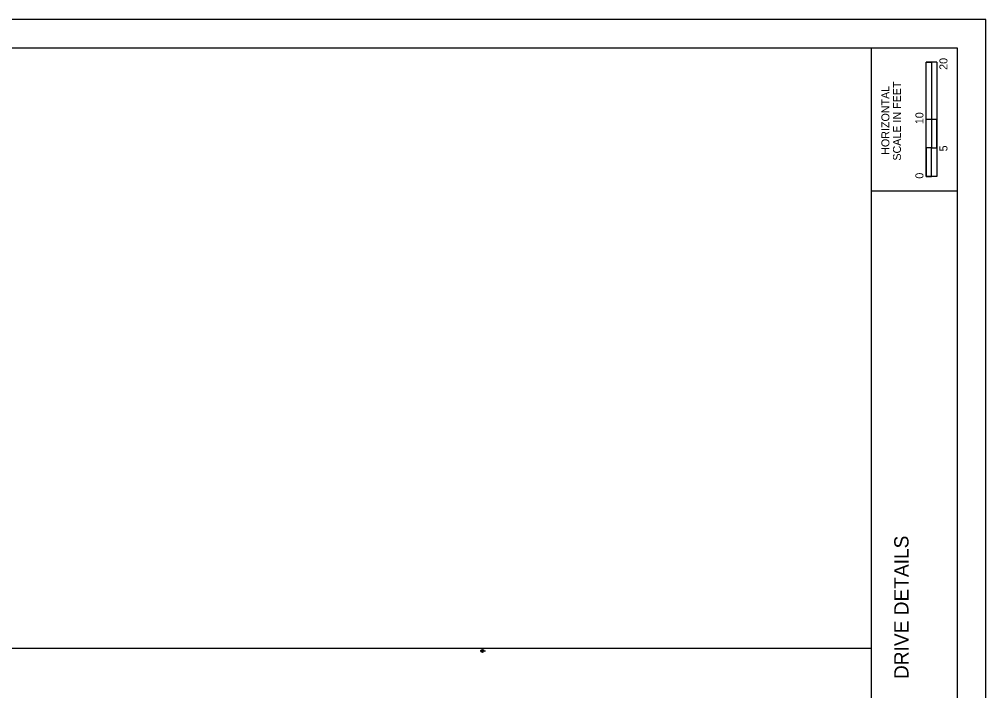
# Model space of a CAD drawing. Extents: x 0 to 680, y -21 to 440.
# Drawn here: x 341.8 to 680, y 205.2 to 440 of the extents above; entities that cross this region are included whole.
import ezdxf

# ---------------------------------------------------------------- set-up
doc = ezdxf.new("R2010")
doc.units = 0
for name, color, linetype in [('_CIVIL_CONSTRUCTION', 7, 'Continuous'), ('SC_Scratch2', 7, 'Continuous'), ('SC_Scratch5', 7, 'Continuous'), ('SH_Border', 7, 'Continuous'), ('SH_Data', 7, 'Continuous')]:
    doc.layers.add(name, color=color, linetype=linetype)

msp = doc.modelspace()

# ---------------------------------------------------------------- linework, layer by layer
at = {"layer": '_CIVIL_CONSTRUCTION'}
msp.add_lwpolyline([(0, 0), (680, 0), (680, 440), (0, 440)], close=True, dxfattribs=at)
at = {"layer": 'SC_Scratch2'}
for p, q in [((503.34, 219.07), (504.38, 219.07)), ((503.86, 219.07), (504.9, 219.07))]:
    msp.add_line(p, q, dxfattribs=at)
msp.add_circle((503.86, 219.07), 0.521, dxfattribs=at)
at = {"layer": 'SC_Scratch5'}
msp.add_line((30, 220), (640, 220), dxfattribs=at)
at = {"layer": 'SH_Border'}
for p, q in [((640, 10), (640, 430)), ((640, 380), (670, 380)), ((30, 220), (640, 220))]:
    msp.add_line(p, q, dxfattribs=at)
msp.add_lwpolyline([(30, 430), (670, 430), (670, 10), (30, 10)], close=True, dxfattribs=at)
at = {"layer": 'SH_Data'}
for p, q in [((659.13, 385), (659.13, 425)), ((662.88, 425), (659.13, 425)), ((659.13, 405), (659.13, 425)), ((659.13, 425), (661, 425)), ((661, 425), (661.02, 425)), ((661.02, 425), (661.02, 405)), ((662.88, 425), (662.88, 385)), ((661.02, 405), (659.13, 405)), ((662.87, 405), (661, 405)), ((661, 405), (661, 395)), ((662.87, 395), (662.87, 405)), ((661, 395), (659.13, 395)), ((659.13, 395), (659.13, 385)), ((661, 385), (661, 395)), ((661, 395), (662.87, 395)), ((662.88, 385), (659.13, 385)), ((659.13, 385), (661, 385))]:
    msp.add_line(p, q, dxfattribs=at)

# ---------------------------------------------------------------- texts
at = {"layer": 'SC_Scratch2'}
for s, p in [('63', (503.82, 218.87)), ('2', (503.84, 219.2)), ('DR_1654', (504.51, 219.2)), ('1:10', (504.51, 218.87))]:
    msp.add_text(s, height=0.0656, dxfattribs=at).set_placement(p)
at = {"layer": 'SH_Data'}
for s, height, p in [('20', 2.8, (666.61, 422.33)), ('HORIZONTAL', 2.8, (646.3, 392.61)), ('SCALE IN FEET', 2.8, (650.35, 390.58)), ('10', 2.8, (658.21, 403.33)), ('5', 2.8, (666.61, 393.8)), ('0', 2.8, (658.21, 384.27)), ('DRIVE DETAILS', 5, (653, 209.24))]:
    msp.add_text(s, height=height, rotation=90, dxfattribs=at).set_placement(p)

doc.saveas('drawing.dxf')
